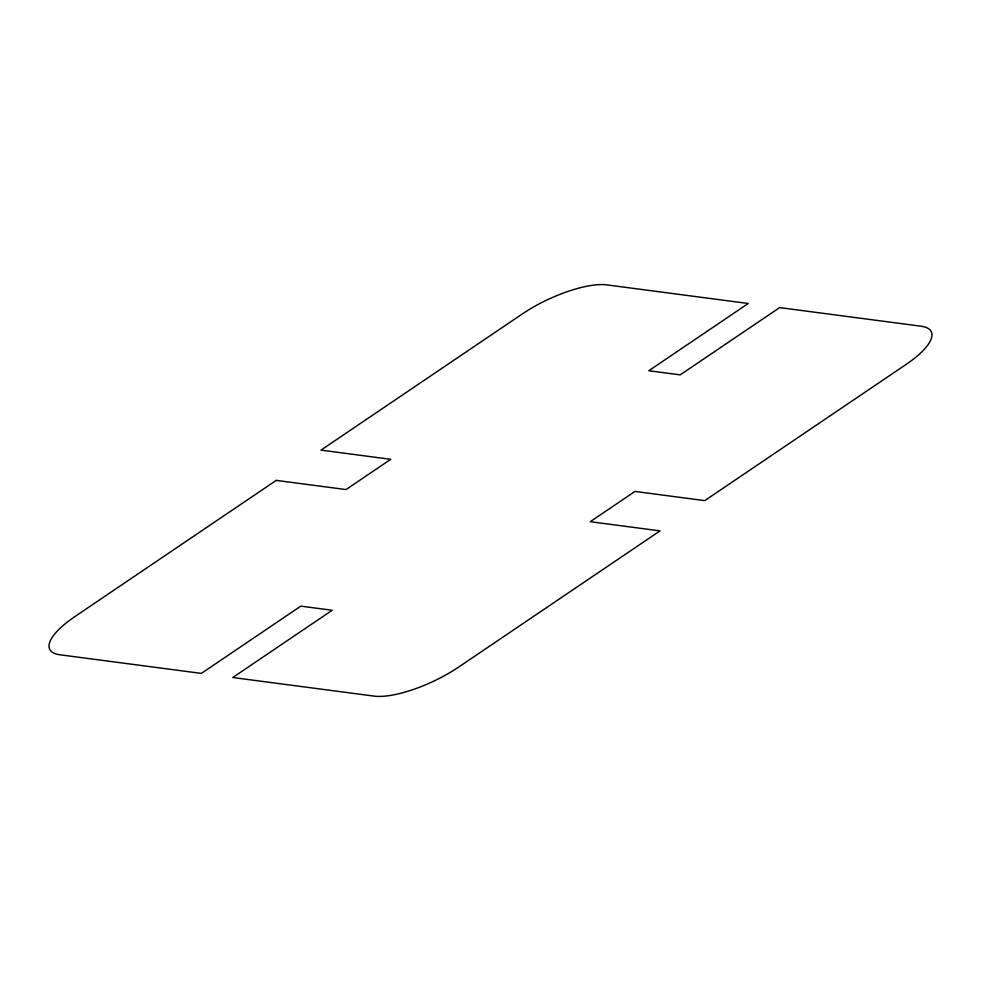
<?xml version="1.0" encoding="UTF-8"?>
<svg xmlns="http://www.w3.org/2000/svg" width="981" height="981" viewBox="0 0 981 981"><rect width="100%" height="100%" fill="white"/><g stroke="black" fill="none" stroke-linecap="round" stroke-linejoin="round"><path stroke-width="1.47" d="M276.237 480.383L74.887 616.583A66.291 21.141 -25 0 0 60.062 654.805L201.363 673.395L300.799 606.135L332.191 610.268L232.767 677.515L374.068 696.105A66.291 21.141 -25 0 0 458.667 667.068L660.017 530.88L590.243 521.696L634.977 491.432L704.763 500.617L906.113 364.417A66.291 21.141 -25 0 0 920.938 326.195L779.637 307.605L680.201 374.865L648.809 370.732L748.233 303.485L606.932 284.895A66.291 21.141 -25 0 0 522.333 313.932L320.983 450.12L390.757 459.304L346.023 489.568L276.237 480.383"/></g></svg>
